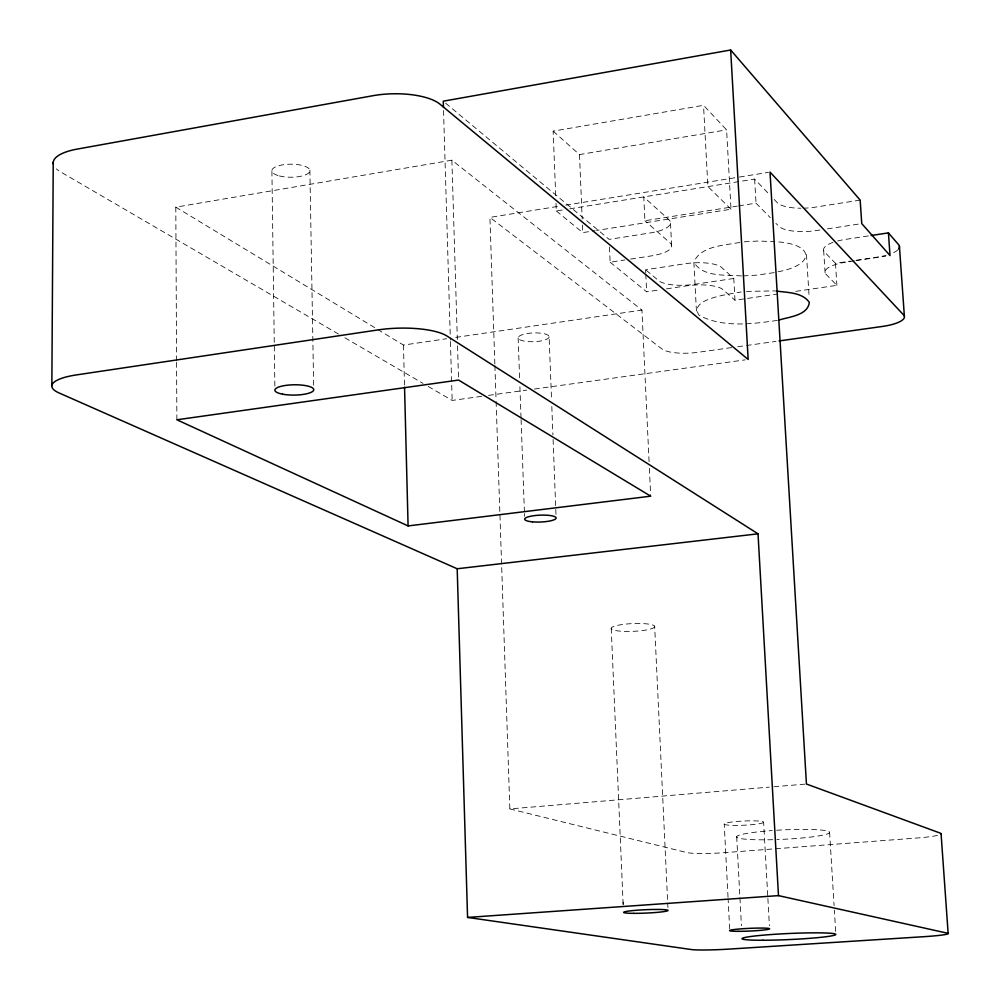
<?xml version="1.0" encoding="UTF-8"?>
<svg xmlns="http://www.w3.org/2000/svg" width="1000" height="1000" viewBox="0 0 1000 1000"><rect width="100%" height="100%" fill="white"/><g stroke="black" fill="none" stroke-linecap="round" stroke-linejoin="round"><path stroke-width="0.75" stroke-dasharray="5 3.75" d="M777.325 320.425C751.75 324.075 722.825 327.887 699.15 315.325C687.438 298.35 732.087 293.9 741.175 291.962M696.425 311.05L693.863 262.075C701.188 245.087 725.913 245.538 741.538 242.05M778.1 271.762C815.362 264.913 814.975 244.05 776.075 241.737M774.175 272.613L757.3 275.1L742.825 275.938M555.712 195.575L553.15 131.137L703.525 105.312L726.587 129.863L731.012 209.225L596.6 230.45M176.575 360.812L175.8 207.15L451.887 160.188L641.925 310.087L649.1 462.075M553.15 131.137L579.475 154.588L726.587 129.863M494.85 364.038L489.913 217.4L559.612 206.125M565.737 205.138L737.875 177.288M739.4 177.05L768.475 172.338M556.025 203.287L556.325 210.987L563.787 209.788M569.763 208.825L754.625 179.075L770.138 195.238M445.562 103.112L609.138 239.387L650.113 232.975A30.412 9.787 -2.8 0 0 668.925 219.725L643.775 196.938L644.912 220.738L737.288 206.125M738.625 205.912L756.025 203.162L770.312 217.675M556.325 210.987L582.775 232.625L595.062 230.688M860.163 200.113L815.475 207.113A31.175 10.175 -4.1 0 1 803.988 208.175M609.475 246.988L610.15 262.213L624.788 259.962M630.638 259.062L651.225 255.912A30.475 9.562 -2.8 0 0 670.088 242.95L644.912 220.738M819.938 230.012L816.95 230.475A31.237 9.938 -4.1 0 1 778.65 226.15L775.888 223.35M827.375 228.875L860.25 223.825M645.725 272.688L645.588 269.75L685.263 263.725A28.75 8.738 -3.2 0 1 721.688 267.538L733.775 278.475L734.987 300.238L777.125 294.075M868.312 235.938L845.238 239.438A29.462 9.05 -4.3 0 0 837.638 240.975M733.775 278.475L694.625 284.312A28.588 8.637 -3.1 0 1 658.7 280.675L645.588 269.75M832.987 242.375A29.462 9.05 -4.3 0 0 824.625 252.037L835.462 263.337L850.4 261.1M856.4 260.212L877.438 257.075A29.413 9.012 -4.4 0 0 886.137 255.287M610.15 262.213L646.637 291.812L660.362 289.762M666.462 288.863L686.4 285.887A28.812 8.525 -3.1 0 1 722.9 289.575L734.987 300.238M854.438 260.863L846.725 262.013A29.525 8.838 -4.2 0 0 826.05 274.325L836.888 285.338L795.525 291.388M855.975 260.637L885.675 256.212M377.688 329.45L403.475 345.062L446.7 338.725M455.737 337.4L641.925 310.087M731.575 347.6L698.162 352.287A28.763 7.987 -3 0 1 662.038 349.05L489.913 217.4M737.675 346.75L776 341.375M428.2 386.425L452.175 400.425L482.475 396.225M488.537 395.387L526.788 390.087M534.45 389.038L745.15 359.862M744.25 241.825L758.1 241.038L774.775 241.612M496.112 401.488L509.85 808.913L769.275 787.138M773.9 786.75L804.887 784.15M746.462 291.4L774.675 290.9M741.587 275.95C726.137 274.55 702.638 277.6 693.863 262.075M509.85 808.913L686.625 852.513A30.075 2.913 -2.6 0 0 724.225 852.663L917.425 837.975A30.987 3.038 -3 0 0 939.237 834.912M338.5 334.075L60.275 171.688A48.863 16.637 1.4 0 1 56.375 168.875M344.888 337.8L423.038 383.413M175.8 207.15L376.438 328.688M731.012 209.225L707.9 186.562L703.525 105.312M774.2 199.475L777.237 202.638A31.175 10.175 -4.1 0 0 800.938 208.225M825.088 272.8L823.662 250.475M835.462 263.337L836.888 285.338M806.475 254.438L809.125 296.825M763.625 822.375A19.788 2.1 -2.7 0 1 732.65 825.375A19.788 2.1 -2.7 0 1 735.512 821.612A19.788 2.1 -2.7 0 1 763.625 822.375L767.8 896.975M835.662 931.45L834.362 910.062M829.587 832.25L834.087 905.638M767.887 898.438L769.4 925.788M754.625 179.075L756.025 203.162M729.688 928.975L728.1 898.812M736.688 836.688L741.425 925.738M670.5 223.3L671.663 246.438M728.037 897.362L724.212 823.9M654.688 626.75A21.775 3.875 -2.5 0 1 621.025 631.213A21.775 3.875 -2.5 0 1 623.188 624.412A21.775 3.875 -2.5 0 1 654.688 626.75L667.913 907.55M645.8 274.163L646.637 291.812M649.388 468.275L650.7 496.188M623.05 901.963L623.175 904.912M611.225 628.225L623.175 905.037M579.475 154.588L582.2 219.075M582.45 225.1L582.775 232.625M549.113 336.825A15.488 4.387 -2.1 0 1 525.8 341.362A15.488 4.387 -2.1 0 1 525.975 333.762A15.488 4.387 -2.1 0 1 549.113 336.825L551.575 400.538M551.812 406.512L552.913 434.925M553.088 439.438L556.013 515.262M518.15 337.85L519.637 379.312M519.9 386.737L521.025 418.062M521.087 419.55L524.362 510.8M524.462 513.587L524.562 516.375M494.9 365.6L496.062 399.925M451.887 160.188L457.337 339.525M457.525 345.763L458.525 378.512M443.537 110.512L450.375 340.062M450.425 341.613L452.175 400.425M403.475 345.062L404.5 385.6M309.887 170.175L313.637 385.188M274.85 386.062L271.913 171.35M176.575 362.362L176.875 419.787M776.663 830.25A46.525 4.7 -2.8 0 1 829.6 832.375A46.525 4.7 -2.8 0 1 776.862 839.575M772.688 839.7A46.525 4.7 -2.8 0 1 736.663 836.862A46.525 4.7 -2.8 0 1 772.212 830.55M897.85 249.862A29.413 9.012 -4.4 0 1 891.7 253.463M279.4 175.938A19.062 6.525 -0.1 0 0 309.8 171.488A19.062 6.525 -0.1 0 0 283.463 164.725A19.062 6.525 -0.1 0 0 279.4 175.938"/><path stroke-width="1.5" d="M51.85 385.637L53.238 162.35M778.5 320.2C788.775 316.812 807.8 315.675 809.325 302.4C802.225 292.125 787.175 292.688 776.025 291M871.1 235.512L888.425 232.887L890.013 255.562L861.75 223.6L860.163 200.113L730.662 50L443.263 101.188L443.45 107.4M779.087 340.938L882.212 326.475A29.6 8.325 -4.2 0 0 903.562 314.925L770.013 172.1L806.438 784.025L940.275 833.125A30.987 3.038 -3 0 1 940.763 834.237M408.088 525.925L650.7 496.188L458.575 380.062L176.875 419.787L408.088 525.925L404.55 387.163M457.188 568.763L758.025 533.825L778.487 895.625L947.362 933.175A31.263 1.963 -2.8 0 1 924.225 936.663L729.25 949.087A30.337 1.875 -2.5 0 1 691.375 949.55L467.562 917.425L457.188 568.763L59.05 392.938A49.85 13.137 0.4 0 1 76.287 374.938L378.438 329.862A51.2 14.438 -1.2 0 1 446.8 335.925L758.025 533.825M467.562 917.425L778.487 895.625M888.425 232.887L898.587 244.662A29.413 9.012 -4.4 0 1 898.675 248.925M899.412 246.238L904.388 316.375M941.062 833.625L948.15 933.5M730.662 50L748.162 359.45L439.975 104.175A50.138 18.262 -0.8 0 0 372.987 95.7L77.188 149.1A48.863 16.637 1.4 0 0 53.325 164.05M282.575 394.175A19.438 5.15 -0.7 0 0 313.6 390.363A19.438 5.15 -0.7 0 0 286.762 385.275A19.438 5.15 -0.7 0 0 282.575 394.175M532.4 521.838A15.738 3.438 -2.2 0 0 556.125 518.05A15.738 3.438 -2.2 0 0 532.65 515.875A15.738 3.438 -2.2 0 0 532.4 521.838M633.675 913.35A22.325 1.7 -2.5 0 0 668.05 910.55A22.325 1.7 -2.5 0 0 635.588 910.337A22.325 1.7 -2.5 0 0 633.675 913.35M738.25 931.325A19.975 1.35 -2.6 0 0 769.55 928.913A19.975 1.35 -2.6 0 0 741.213 928.85A19.975 1.35 -2.6 0 0 738.25 931.325M762.925 940.25A46.938 3.038 -2.6 0 0 835.75 934.575A46.938 3.038 -2.6 0 0 768.225 934.75A46.938 3.038 -2.6 0 0 762.925 940.25"/></g></svg>
